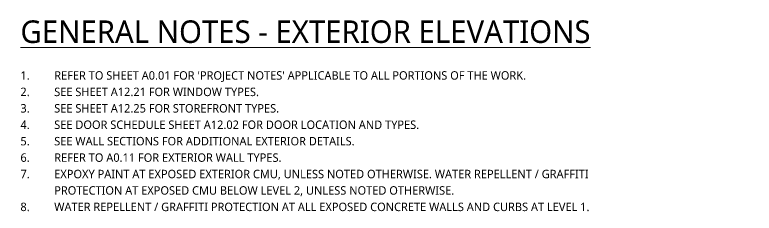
# Model space of a CAD drawing. Header units: inches. Extents: x 6 to 15224, y -733 to 6300.
# Drawn here: x 5.99 to 14.19, y 164.78 to 166.98 of the extents above; entities that cross this region are included whole.
import ezdxf

# ---------------------------------------------------------------- set-up
doc = ezdxf.new("R2010")
doc.units = ezdxf.units.IN
doc.header["$MEASUREMENT"] = 0
doc.layers.add('G-ANNO-TEXT', color=231, linetype='Continuous', lineweight=13)
doc.styles.add('Open Sans', font='OpenSans-Regular.ttf', dxfattribs={"height": 0.25})
doc.styles.add('Open Sans_1', font='OpenSans-Regular.ttf', dxfattribs={"height": 0.09375})

msp = doc.modelspace()

# ---------------------------------------------------------------- texts
at = {"layer": 'G-ANNO-TEXT', "color": 7, "attachment_point": 1, "bg_fill": 3, "box_fill_scale": 1.25, "bg_fill_color": 256, "bg_fill_true_color": 13158600, "bg_fill_transparency": 0}
for s, insert, char_height, width, style in [('\\LGENERAL NOTES - EXTERIOR ELEVATIONS', (6.05004181, 166.91517482), 0.25, 8.08, 'Open Sans'), ('1.', (6.05004181, 166.35155438), 0.09375, 0.4545, 'Open Sans_1'), ('2.', (6.05004181, 166.16926272), 0.09375, 0.4545, 'Open Sans_1'), ('3.', (6.05004181, 165.98697105), 0.09375, 0.4545, 'Open Sans_1'), ('4.', (6.05004181, 165.80467938), 0.09375, 0.4545, 'Open Sans_1'), ('5.', (6.05004181, 165.62238772), 0.09375, 0.4545, 'Open Sans_1'), ('6.', (6.05004181, 165.44009605), 0.09375, 0.4545, 'Open Sans_1'), ('7.', (6.05004181, 165.25780438), 0.09375, 0.4545, 'Open Sans_1'), ('PROTECTION AT EXPOSED CMU BELOW LEVEL 2, UNLESS NOTED OTHERWISE.', (6.42504181, 165.07551272), 0.09375, 5.77909375, 'Open Sans_1'), ('8.', (6.05004181, 164.89322105), 0.09375, 0.4545, 'Open Sans_1')]:
    msp.add_mtext(s, dxfattribs=dict(at, insert=insert, char_height=char_height, width=width, style=style))

# ---------------------------------------------------------------- next in the draw order: texts
at = {"layer": 'G-ANNO-TEXT', "color": 7, "char_height": 0.09375, "attachment_point": 1, "style": 'Open Sans_1', "bg_fill": 3, "box_fill_scale": 1.25, "bg_fill_color": 256, "bg_fill_true_color": 13158600, "bg_fill_transparency": 0}
for s, insert, width in [("REFER TO SHEET A0.01 FOR 'PROJECT NOTES' APPLICABLE TO ALL PORTIONS OF THE WORK.", (6.42504181, 166.35155438), 6.83328125), ('SEE SHEET A12.25 FOR STOREFRONT TYPES.', (6.42504181, 165.98697105), 3.27303125), ('SEE DOOR SCHEDULE SHEET A12.02 FOR DOOR LOCATION AND TYPES.', (6.42504181, 165.80467938), 5.2961875), ('SEE WALL SECTIONS FOR ADDITIONAL EXTERIOR DETAILS.', (6.42504181, 165.62238772), 4.30196875), ('REFER TO A0.11 FOR EXTERIOR WALL TYPES.', (6.42504181, 165.44009605), 3.29196875), ('EXPOXY PAINT AT EXPOSED EXTERIOR CMU, UNLESS NOTED OTHERWISE. WATER REPELLENT / GRAFFITI ', (6.42504181, 165.25780438), 7.73596875), ('WATER REPELLENT / GRAFFITI PROTECTION AT ALL EXPOSED CONCRETE WALLS AND CURBS AT LEVEL 1.', (6.42504181, 164.89322105), 7.71703125)]:
    msp.add_mtext(s, dxfattribs=dict(at, insert=insert, width=width))

# ---------------------------------------------------------------- next in the draw order: texts
at = {"layer": 'G-ANNO-TEXT', "color": 7, "insert": (6.42504181, 166.16926272), "char_height": 0.09375, "width": 2.966875, "attachment_point": 1, "style": 'Open Sans_1', "bg_fill": 3, "box_fill_scale": 1.25, "bg_fill_color": 256, "bg_fill_true_color": 13158600, "bg_fill_transparency": 0}
msp.add_mtext('SEE SHEET A12.21 FOR WINDOW TYPES.', dxfattribs=at)

doc.saveas('drawing.dxf')
